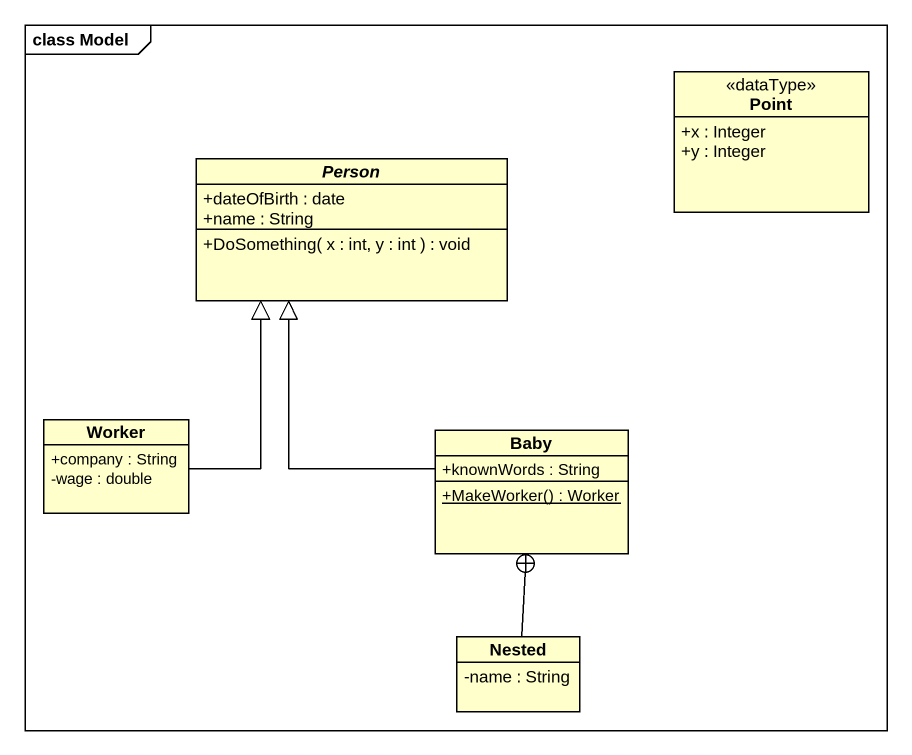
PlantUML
@startuml
mainframe class Model
hide circle
hide empty members
skinparam classAttributeIconSize 0
class Point <<dataType>> {
  +x : Integer
  +y : Integer
}
abstract class "Person" as Person_ {
  +dateOfBirth : date
  +name : String
  +DoSomething( x : int, y : int ) : void
}
class Worker {
  +company : String
  -wage : double
}
class Baby {
  +knownWords : String
  {static} +MakeWorker() : Worker
}
class Nested {
  -name : String
}
Worker -up-|> Person_
Baby -up-|> Person_
Nested -up-+ Baby
@enduml
